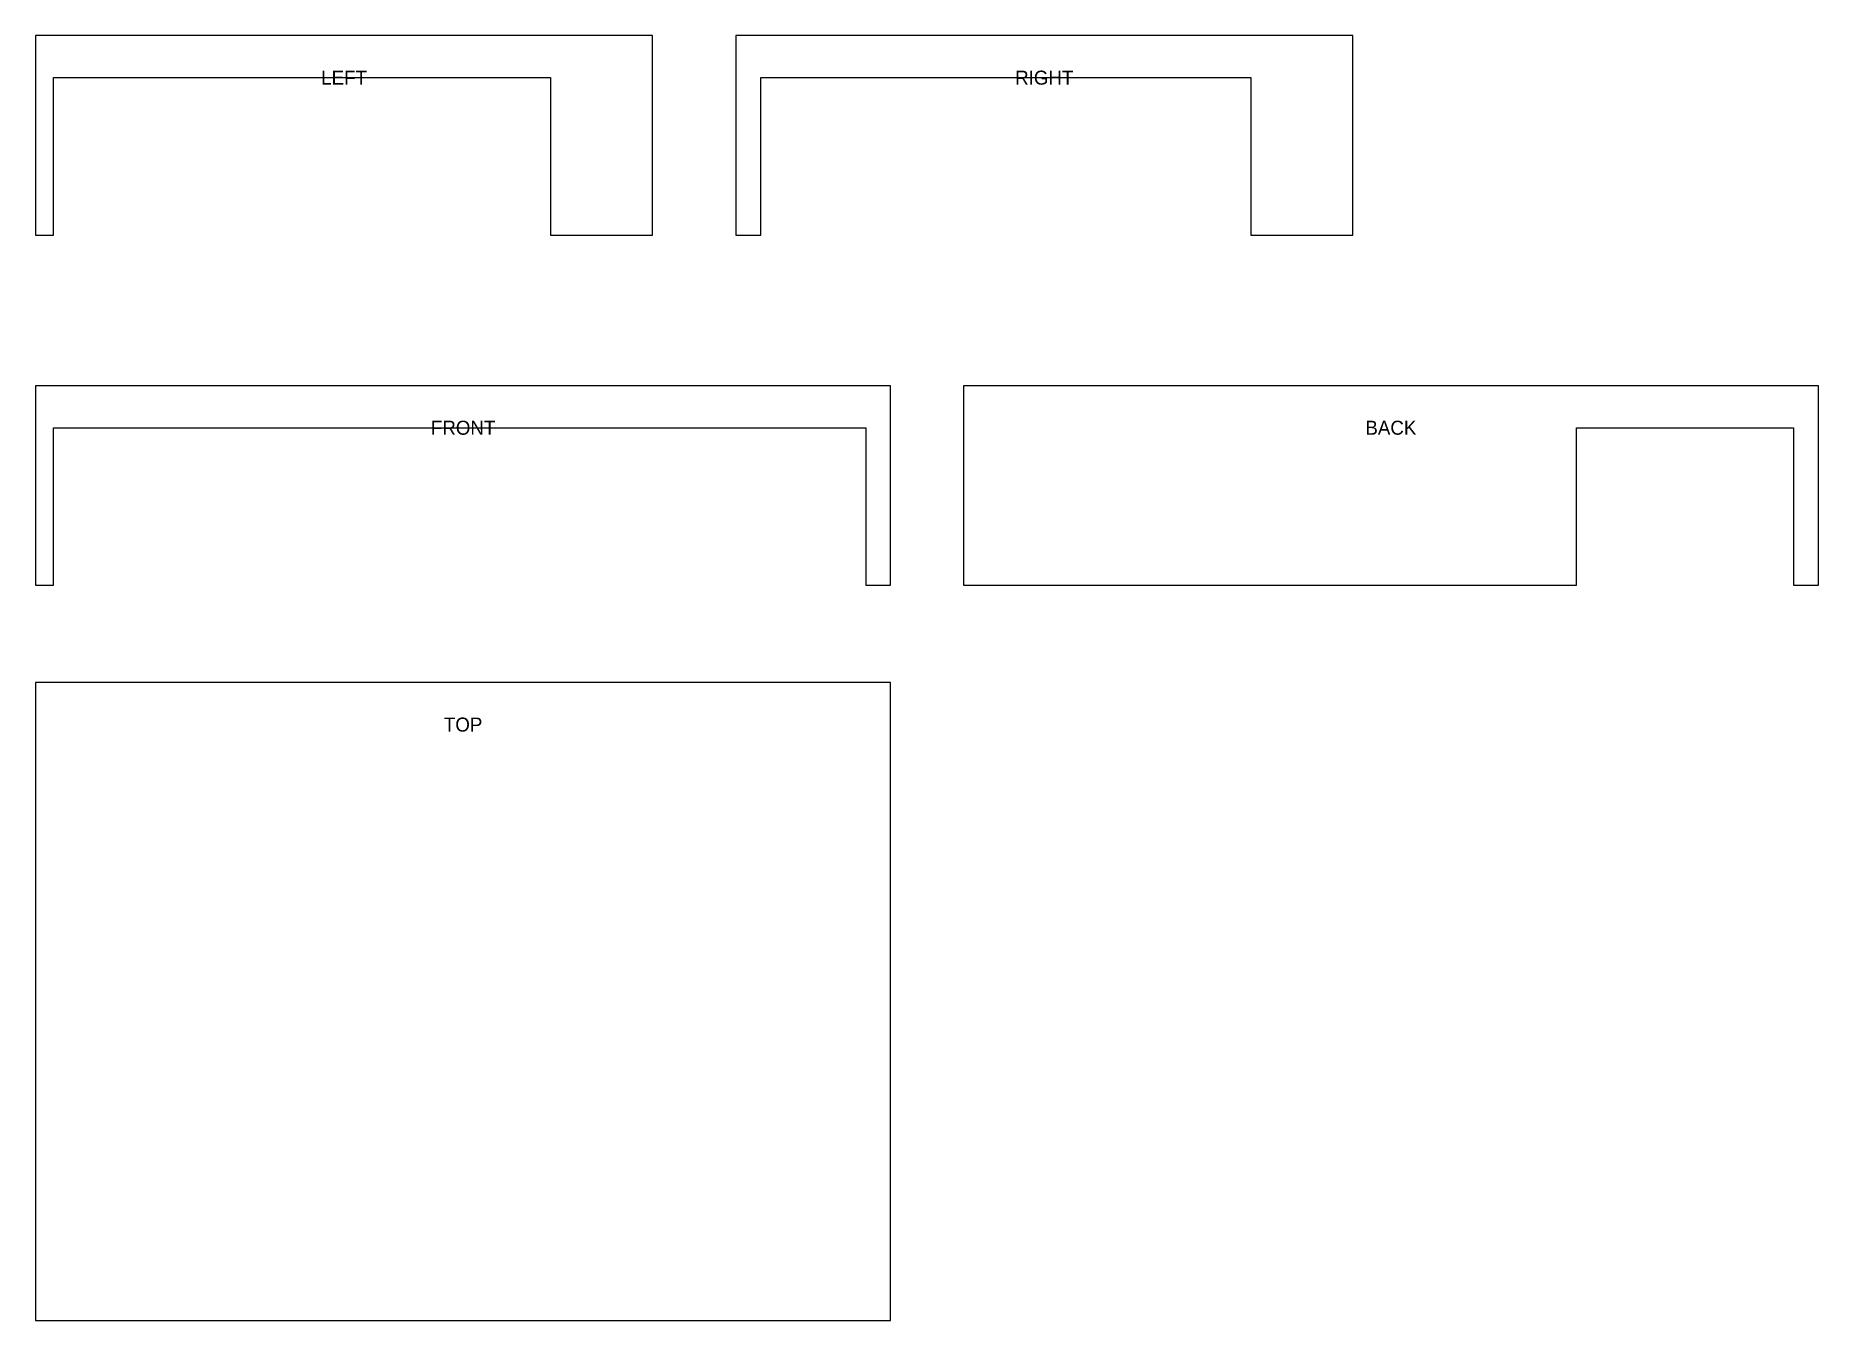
# Model space of a CAD drawing. Header units: millimetres. Extents: x 0 to 509, y 0 to 367.
import ezdxf
from ezdxf.enums import TextEntityAlignment as Align

# ---------------------------------------------------------------- set-up
doc = ezdxf.new("R2010")
doc.units = ezdxf.units.MM
doc.layers.add('CUT', color=1, linetype='Continuous')
doc.layers.add('TEXT_DO_NOT_CUT', color=7, linetype='Continuous')

msp = doc.modelspace()

# ---------------------------------------------------------------- linework, layer by layer
at = {"layer": 'CUT'}
for points in [[(0, 310), (5.1, 310), (5.1, 355), (147.1, 355), (147.1, 310), (176.2, 310), (176.2, 367), (0, 367)], [(200, 310), (207.1, 310), (207.1, 355), (347.1, 355), (347.1, 310), (376.2, 310), (376.2, 367), (200, 367)], [(0, 210), (5.1, 210), (5.1, 255), (237.1, 255), (237.1, 210), (244.2, 210), (244.2, 267), (0, 267)], [(265, 210), (440.1, 210), (440.1, 255), (502.1, 255), (502.1, 210), (509.2, 210), (509.2, 267), (265, 267)], [(0, 0), (244.2, 0), (244.2, 182.2), (0, 182.2)]]:
    msp.add_lwpolyline(points, close=True, dxfattribs=at)

# ---------------------------------------------------------------- texts
at = {"layer": 'TEXT_DO_NOT_CUT'}
for s, p in [('LEFT', (88.1, 355)), ('RIGHT', (288.1, 355)), ('FRONT', (122.1, 255)), ('BACK', (387.1, 255)), ('TOP', (122.1, 170.2))]:
    msp.add_text(s, height=4, dxfattribs=at).set_placement(p, align=Align.MIDDLE_CENTER)

doc.saveas('drawing.dxf')
